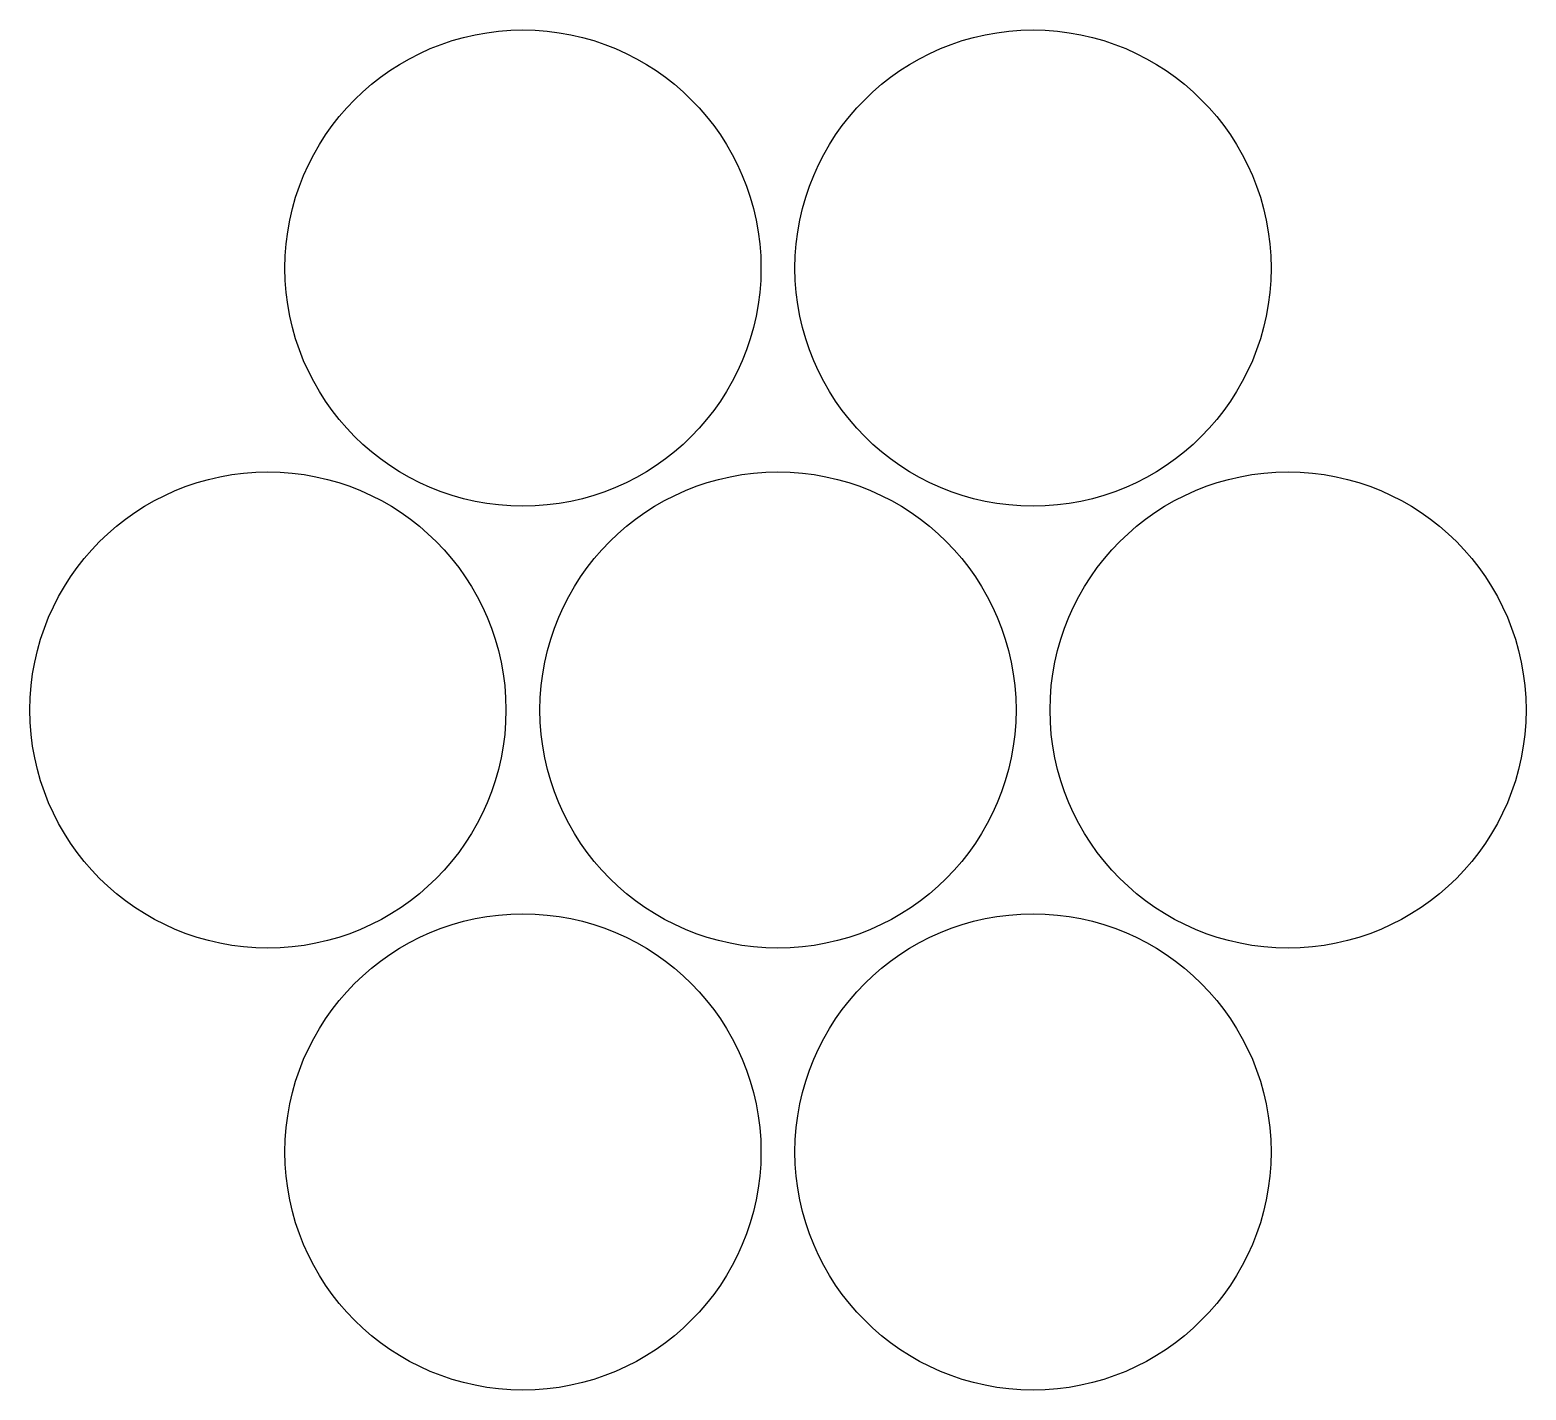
# Model space of a CAD drawing. Header units: inches. Extents: x -8083 to 35917, y 183 to 40164.
import ezdxf

# ---------------------------------------------------------------- set-up
doc = ezdxf.new("R2010")
doc.units = ezdxf.units.IN
doc.header["$MEASUREMENT"] = 0

msp = doc.modelspace()

# ---------------------------------------------------------------- linework, layer by layer
for centre in [(6417, 33164), (21417, 33164), (-1083, 20174), (13917, 20174), (28917, 20174), (6417, 7183), (21417, 7183)]:
    msp.add_circle(centre, 7000)

doc.saveas('drawing.dxf')
